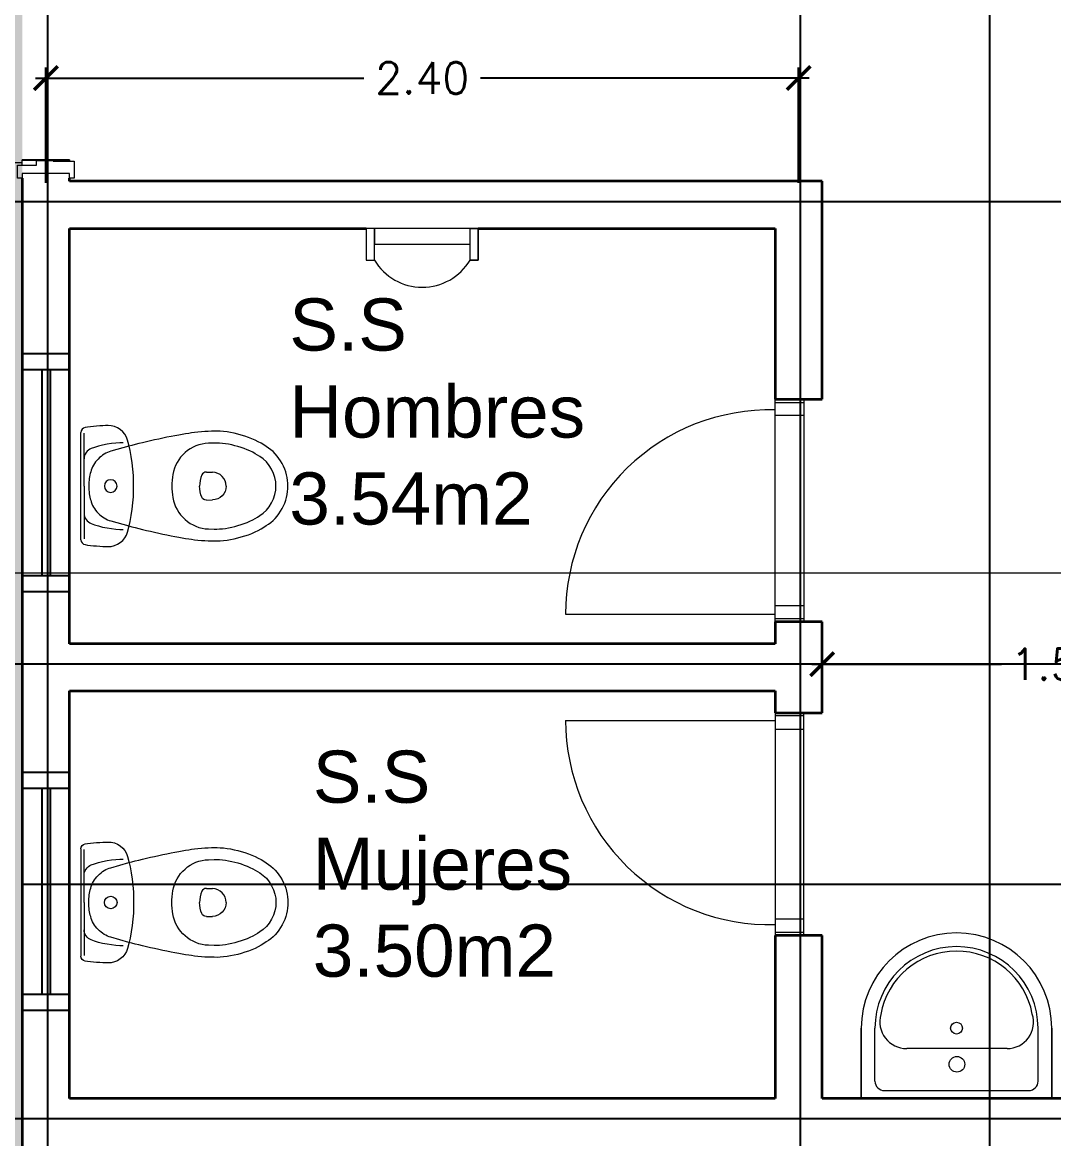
# Model space of a CAD drawing. Header units: inches. Extents: x -6 to 158, y 10 to 161.
# Drawn here: x 25.056 to 28.345, y 91.905 to 95.465 of the extents above; entities that cross this region are included whole.
import ezdxf

# ---------------------------------------------------------------- set-up
doc = ezdxf.new("R2010")
doc.units = ezdxf.units.IN
doc.header["$MEASUREMENT"] = 0
doc.linetypes.add('IMPORT-AI-Linetype-8', pattern=[7811.371918, 4882.107551, -976.421456, 976.421456, -976.421456])
for name, color, linetype in [('6', 6, 'Continuous'), ('HATCH ACERA QUIRIBI', 33, 'FENCELINE1'), ('ZUCA-EJES', 251, 'Continuous')]:
    doc.layers.add(name, color=color, linetype=linetype)
for name, color, linetype, lineweight in [('A-DETL-GENF', 92, 'Continuous', 9), ('A-DOOR', 2, 'Continuous', 9), ('A-FLOR', 5, 'Continuous', 9), ('A-GLAZ-CWMG', 2, 'Continuous', 9), ('A-WALL', 5, 'Continuous', 9), ('G-ANNO-SYMB', 111, 'Continuous', 9), ('P-SANR-FIXT', 3, 'Continuous', 9)]:
    doc.layers.add(name, color=color, linetype=linetype, lineweight=lineweight)
doc.layers.add('Sector terreno natural', color=7, linetype='Continuous', lineweight=13, true_color=0xa28c7c)
doc.styles.add('DETALLES$0$DETALLES$0$TEXTO GENERAL', font='romans.shx')
doc.styles.get("Standard").update_dxf_attribs({"font": 'arial.ttf'})
doc.linetypes.add('FENCELINE1', pattern='A,0.25,-0.1,[133,ltypeshp.shx,S=0.1,R=0,X=-0.1,Y=0],-0.1,1', length=1.45)
doc.dimstyles.new('DISTRIBUCIÓN$0$PLANTA ARQUITECTONICA$0$STANDARD', dxfattribs={"dimscale": 0, "dimtxt": 0.1, "dimasz": 0.075, "dimexe": 0.0333, "dimexo": 0.0333, "dimgap": 0.0333, "dimtad": 0, "dimtih": 1, "dimtoh": 1, "dimzin": 0, "dimdsep": 46, "dimtxsty": 'DETALLES$0$DETALLES$0$TEXTO GENERAL', "dimblk": 'DISTRIBUCIÓN$0$PLANTA ARQUITECTONICA$0$_ARCHTICK', "dimcen": 0.0333, "dimdle": 0.0333, "dimclrd": 124, "dimclre": 124, "dimclrt": 1, "dimaunit": 1, "dimadec": 0, "dimazin": 0, "dimtfac": 1, "dimtix": 1, "dimtmove": 2, "dimatfit": 3, "dimfxl": 2, "dimtolj": 1, "dimtzin": 0, "dimarcsym": 0})

# ---------------------------------------------------------------- blocks, each defined once
blk = doc.blocks.new('Doors_Door-sets_JELD-WEN_Interior_HP_FS12_FCore_Single_1_0 - 690 x 2090 mm - M7 x M21-367987-Level 1')
at = {"layer": 'A-DETL-GENF', "color": 1}
for p, q in [((-345, 17), (-303, 17)), ((-345, -75), (-345, 17)), ((-315, 17), (315, 17)), ((-303, 17), (-303, -75)), ((303, 17), (345, 17)), ((303, -75), (303, 17)), ((345, 17), (345, -75)), ((-303, -75), (-345, -75)), ((315, -75), (-315, -75)), ((345, -75), (303, -75)), ((330.8, -742.8), (330.8, -75))]:
    blk.add_line(p, q, dxfattribs=at)
blk.add_arc((330.3, -91.5), 651.3, 178.5483, 270.044, dxfattribs=at)
at = {"layer": 'A-DOOR', "color": 1, "lineweight": 18}
for p, q in [((-355, -75), (-355, 17)), ((-355, 17), (-345, 17)), ((345, 17), (355, 17)), ((355, 17), (355, -75)), ((-345, -75), (-355, -75)), ((355, -75), (345, -75))]:
    blk.add_line(p, q, dxfattribs=at)
blk = doc.blocks.new('Doors_Door-sets_JELD-WEN_Interior_HP_FS12_FCore_Single_1_0 - 690 x 2090 mm - M7 x M21-368022-Level 1')
at = {"layer": 'A-DETL-GENF', "color": 1}
for p, q in [((330.8, 742.8), (330.8, 75)), ((-303, 75), (-345, 75)), ((-345, 75), (-345, -17)), ((315, 75), (-315, 75)), ((-303, -17), (-303, 75)), ((303, 75), (303, -17)), ((345, 75), (303, 75)), ((345, -17), (345, 75)), ((-345, -17), (-303, -17)), ((-315, -17), (315, -17)), ((303, -17), (345, -17))]:
    blk.add_line(p, q, dxfattribs=at)
blk.add_arc((330.3, 91.5), 651.3, 89.956, 181.4517, dxfattribs=at)
at = {"layer": 'A-DOOR', "color": 1, "lineweight": 18}
for p, q in [((-345, 75), (-355, 75)), ((-355, 75), (-355, -17)), ((355, 75), (345, 75)), ((355, -17), (355, 75)), ((-355, -17), (-345, -17)), ((345, -17), (355, -17))]:
    blk.add_line(p, q, dxfattribs=at)
blk = doc.blocks.new('Doors_Door-sets_JELD-WEN_Interior_HP_FS51_Steel_Frame_SidePanel_Single_1_0 - 1510 x 2087 mm - M12 x M21 _ M3 SPL-357333-Level 1')
at = {"layer": 'A-DETL-GENF', "color": 1}
for p, q in [((-790, 90), (-736, 90)), ((-790, 75), (-790, 90)), ((-755, 75), (-790, 75)), ((-755, -75), (-755, 75)), ((-736, 90), (-736, 23.5)), ((716, 90), (770, 90)), ((716, 23.5), (716, 90)), ((755, 75), (755, -75)), ((770, 75), (755, 75)), ((770, 90), (770, 75)), ((-736, 23.5), (-733, 23.5)), ((-733, 23.5), (-733, -29.5)), ((-733, 17.5), (-446.9, 17.5)), ((-733, -29.5), (-733, 17.5)), ((-446.9, 17.5), (-446.9, -29.5)), ((-446.9, 17.5), (-387.1, 17.5)), ((-446.9, -29.5), (-446.9, 17.5)), ((-387.1, 17.5), (-387.1, -29.5)), ((713, 23.5), (716, 23.5)), ((713, -29.5), (713, 23.5)), ((-748, -29.5), (-733, -29.5)), ((-748, -90), (-748, -29.5)), ((-748, -29.5), (-748, -90)), ((-733, -29.5), (-748, -29.5)), ((-446.9, -29.5), (-432, -29.5)), ((-432, -29.5), (-446.9, -29.5)), ((-432, -29.5), (-432, -90)), ((-432, -90), (-432, -29.5)), ((-402, -29.5), (-402, -90)), ((-387.1, -29.5), (-402, -29.5)), ((728, -29.5), (713, -29.5)), ((728, -90), (728, -29.5)), ((-790, -75), (-755, -75)), ((-790, -90), (-790, -75)), ((-748, -90), (-790, -90)), ((-432, -90), (-748, -90)), ((-402, -90), (-432, -90)), ((719.9, -1233.1), (719.9, -75)), ((770, -90), (728, -90)), ((755, -75), (770, -75)), ((770, -75), (770, -90))]:
    blk.add_line(p, q, dxfattribs=at)
blk.add_arc((732.2, -102.3), 1130.8, 179.3768, 269.3768, dxfattribs=at)
blk = doc.blocks.new('Urinario-Muro-3D - Urinario-Muro-3D-531094-Level 1')
at = {"layer": 'P-SANR-FIXT', "color": 1}
for p, q in [((-261.5, 176.6), (-286.9, 176.6)), ((-286.9, 176.6), (-286.9, 75)), ((-286.9, 75), (-286.9, 176.6)), ((-286.9, 176.6), (-261.5, 176.6)), ((-261.5, 176.6), (-261.5, 75)), ((69.2, 176.6), (43.3, 176.6)), ((69.2, 176.6), (43.3, 176.6)), ((43.3, 176.6), (43.3, 75)), ((69.2, 75), (69.2, 176.6)), ((69.2, 75), (69.2, 176.6)), ((43.3, 125.8), (-261.5, 125.8)), ((-261.5, 125.8), (-261.5, 75)), ((43.3, 75), (43.3, 125.8)), ((-286.9, 75), (69.2, 75)), ((-261.5, 75), (-286.9, 75)), ((-261.5, 75), (43.3, 75)), ((43.3, 75), (69.2, 75))]:
    blk.add_line(p, q, dxfattribs=at)
blk.add_arc((-109.1, 85), 177.8, 31.0027, 148.9973, dxfattribs=at)
blk.add_arc((-109.1, 85), 177.8, 31.0027, 148.9973, dxfattribs=at)
blk = doc.blocks.new('Sanitary_Toilets_Gala_Elia-wc-pan-660x350_vertical-outlet - Gala_elia_wc_pan_660x350-878782-Level 1')
at = {"layer": 'P-SANR-FIXT', "color": 251}
for p, q in [((-171, 318.6), (171, 318.6)), ((0, 308.6), (-168.7, 308.6)), ((0, 308.6), (168.7, 308.6)), ((-136.5, -87.7), (-136.9, -106)), ((-44.7, -81.1), (-44.3, -100.7)), ((44.7, -81.1), (44.3, -100.7)), ((136.9, -106), (136.5, -87.7))]:
    blk.add_line(p, q, dxfattribs=at)
at = {"layer": 'P-SANR-FIXT', "color": 251, "linetype": 'IMPORT-AI-Linetype-8'}
for p, q in [((-110.9, 223.2), (-127.2, 165.6)), ((127.2, 165.6), (110.9, 223.2))]:
    blk.add_line(p, q, dxfattribs=at)
at = {"layer": 'P-SANR-FIXT', "color": 251}
for points in [[(-186.8, 305), (-189.9, 286.5), (-192.9, 250.9), (-192.8, 232.2)], [(-171, 318.6), (-178.8, 318.7), (-185.8, 312.7), (-186.8, 305)], [(-119.5, 285.9), (-130.5, 260.1), (-139.3, 211.7), (-138.1, 183.7)], [(-86.8, 308.6), (-100.6, 309.1), (-115.2, 299), (-119.5, 285.9)], [(119.5, 285.9), (115.2, 299), (100.6, 309.1), (86.8, 308.6)], [(138.1, 183.7), (139.3, 211.7), (130.5, 260.1), (119.5, 285.9)], [(186.8, 305), (185.8, 312.7), (178.8, 318.7), (171, 318.6)], [(192.8, 232.2), (192.9, 250.9), (189.9, 286.5), (186.8, 305)], [(-192.8, 232.2), (-194, 204.5), (-173.4, 177.1), (-146.5, 170.5)], [(0, 243.7), (-11, 243.7), (-20, 234.7), (-20, 223.7)], [(-20, 223.7), (-20, 212.6), (-11, 203.7), (0, 203.7)], [(20, 223.7), (20, 234.7), (11, 243.7), (0, 243.7)], [(0, 203.7), (11, 203.7), (20, 212.6), (20, 223.7)], [(146.5, 170.5), (173.4, 177.1), (194, 204.5), (192.8, 232.2)], [(-127.2, 165.6), (-140.7, 117.9), (-160.9, 24.2), (-168.2, -24.8)], [(-146.5, 170.5), (-109.3, 158.8), (-39, 149.3), (0, 150.7)], [(0, 150.7), (39, 149.3), (109.3, 158.8), (146.5, 170.5)], [(168.2, -24.8), (160.9, 24.2), (140.7, 117.9), (127.2, 165.6)], [(-36.7, 25.7), (-91.3, 17.8), (-135.6, -32.6), (-136.5, -87.7)], [(0, 28.8), (-9.5, 29.1), (-27.4, 27.6), (-36.7, 25.7)], [(36.7, 25.7), (27.4, 27.6), (9.5, 29.1), (0, 28.8)], [(136.5, -87.7), (135.6, -32.6), (91.3, 17.8), (36.7, 25.7)], [(-168.2, -24.8), (-172.1, -45.4), (-175.3, -85), (-174.8, -106)], [(174.8, -106), (175.3, -85), (172.1, -45.4), (168.2, -24.8)], [(-44.7, -81.1), (-45.1, -75.4), (-41, -69.1), (-35.7, -67.1)], [(-35.7, -67.1), (-26.7, -62.7), (-9.9, -59.2), (0, -59.7)], [(35.7, -67.1), (26.7, -62.7), (9.9, -59.2), (0, -59.7)], [(44.7, -81.1), (45.1, -75.4), (41, -69.1), (35.7, -67.1)], [(-174.8, -106), (-177.7, -155.4), (-155.1, -232.1), (-126, -272.1)], [(-136.9, -106), (-139.3, -149.3), (-119.6, -216.5), (-94.1, -251.5)], [(0, -144.1), (-24.1, -144.2), (-43.9, -124.8), (-44.3, -100.7)], [(0, -144.1), (24.1, -144.2), (43.9, -124.8), (44.3, -100.7)], [(94.1, -251.5), (119.6, -216.5), (139.3, -149.3), (136.9, -106)], [(126, -272.1), (155.1, -232.1), (177.7, -155.4), (174.8, -106)], [(-126, -272.1), (-102.9, -312.5), (-46.5, -343.3), (0, -340.8)], [(-94.1, -251.5), (-76.8, -281.7), (-34.7, -304.7), (0, -302.9)], [(0, -302.9), (34.7, -304.7), (76.8, -281.7), (94.1, -251.5)], [(0, -340.8), (46.5, -343.3), (102.9, -312.5), (126, -272.1)]]:
    blk.add_open_spline(points, degree=3, dxfattribs=at)
at = {"layer": 'P-SANR-FIXT', "color": 251, "linetype": 'IMPORT-AI-Linetype-8'}
for points in [[(-45.2, 287.5), (-74.4, 281), (-103.8, 252.3), (-110.9, 223.2)], [(45.2, 287.5), (21, 295.7), (-21, 295.7), (-45.2, 287.5)], [(110.9, 223.2), (103.8, 252.3), (74.4, 281), (45.2, 287.5)]]:
    blk.add_open_spline(points, degree=3, dxfattribs=at)
blk = doc.blocks.new('Sanitary_Toilets_Gala_Elia-wc-pan-660x350_vertical-outlet - Gala_elia_wc_pan_660x350-879201-Level 1')
at = {"layer": 'P-SANR-FIXT', "color": 251}
for p, q in [((-136.5, 87.7), (-136.9, 106)), ((-44.7, 81.1), (-44.3, 100.7)), ((44.7, 81.1), (44.3, 100.7)), ((136.9, 106), (136.5, 87.7)), ((-171, -318.6), (171, -318.6)), ((0, -308.6), (-168.7, -308.6)), ((0, -308.6), (168.7, -308.6))]:
    blk.add_line(p, q, dxfattribs=at)
at = {"layer": 'P-SANR-FIXT', "color": 251, "linetype": 'IMPORT-AI-Linetype-8'}
for p, q in [((-110.9, -223.2), (-127.2, -165.6)), ((127.2, -165.6), (110.9, -223.2))]:
    blk.add_line(p, q, dxfattribs=at)
at = {"layer": 'P-SANR-FIXT', "color": 251}
for points in [[(-126, 272.1), (-102.9, 312.5), (-46.5, 343.3), (0, 340.8)], [(0, 340.8), (46.5, 343.3), (102.9, 312.5), (126, 272.1)], [(-94.1, 251.5), (-76.8, 281.7), (-34.7, 304.7), (0, 302.9)], [(0, 302.9), (34.7, 304.7), (76.8, 281.7), (94.1, 251.5)], [(-174.8, 106), (-177.7, 155.4), (-155.1, 232.1), (-126, 272.1)], [(-136.9, 106), (-139.3, 149.3), (-119.6, 216.5), (-94.1, 251.5)], [(94.1, 251.5), (119.6, 216.5), (139.3, 149.3), (136.9, 106)], [(126, 272.1), (155.1, 232.1), (177.7, 155.4), (174.8, 106)], [(0, 144.1), (-24.1, 144.2), (-43.9, 124.8), (-44.3, 100.7)], [(0, 144.1), (24.1, 144.2), (43.9, 124.8), (44.3, 100.7)], [(-168.2, 24.8), (-172.1, 45.4), (-175.3, 85), (-174.8, 106)], [(-36.7, -25.7), (-91.3, -17.8), (-135.6, 32.6), (-136.5, 87.7)], [(-44.7, 81.1), (-45.1, 75.4), (-41, 69.1), (-35.7, 67.1)], [(44.7, 81.1), (45.1, 75.4), (41, 69.1), (35.7, 67.1)], [(136.5, 87.7), (135.6, 32.6), (91.3, -17.8), (36.7, -25.7)], [(174.8, 106), (175.3, 85), (172.1, 45.4), (168.2, 24.8)], [(-35.7, 67.1), (-26.7, 62.7), (-9.9, 59.2), (0, 59.7)], [(35.7, 67.1), (26.7, 62.7), (9.9, 59.2), (0, 59.7)], [(-127.2, -165.6), (-140.7, -117.9), (-160.9, -24.2), (-168.2, 24.8)], [(168.2, 24.8), (160.9, -24.2), (140.7, -117.9), (127.2, -165.6)], [(0, -28.8), (-9.5, -29.1), (-27.4, -27.6), (-36.7, -25.7)], [(36.7, -25.7), (27.4, -27.6), (9.5, -29.1), (0, -28.8)], [(-192.8, -232.2), (-194, -204.5), (-173.4, -177.1), (-146.5, -170.5)], [(-146.5, -170.5), (-109.3, -158.8), (-39, -149.3), (0, -150.7)], [(0, -150.7), (39, -149.3), (109.3, -158.8), (146.5, -170.5)], [(146.5, -170.5), (173.4, -177.1), (194, -204.5), (192.8, -232.2)], [(-119.5, -285.9), (-130.5, -260.1), (-139.3, -211.7), (-138.1, -183.7)], [(-20, -223.7), (-20, -212.6), (-11, -203.7), (0, -203.7)], [(0, -203.7), (11, -203.7), (20, -212.6), (20, -223.7)], [(138.1, -183.7), (139.3, -211.7), (130.5, -260.1), (119.5, -285.9)], [(-186.8, -305), (-189.9, -286.5), (-192.9, -250.9), (-192.8, -232.2)], [(0, -243.7), (-11, -243.7), (-20, -234.7), (-20, -223.7)], [(20, -223.7), (20, -234.7), (11, -243.7), (0, -243.7)], [(192.8, -232.2), (192.9, -250.9), (189.9, -286.5), (186.8, -305)], [(-171, -318.6), (-178.8, -318.7), (-185.8, -312.7), (-186.8, -305)], [(-86.8, -308.6), (-100.6, -309.1), (-115.2, -299), (-119.5, -285.9)], [(119.5, -285.9), (115.2, -299), (100.6, -309.1), (86.8, -308.6)], [(186.8, -305), (185.8, -312.7), (178.8, -318.7), (171, -318.6)]]:
    blk.add_open_spline(points, degree=3, dxfattribs=at)
at = {"layer": 'P-SANR-FIXT', "color": 251, "linetype": 'IMPORT-AI-Linetype-8'}
for points in [[(-45.2, -287.5), (-74.4, -281), (-103.8, -252.3), (-110.9, -223.2)], [(110.9, -223.2), (103.8, -252.3), (74.4, -281), (45.2, -287.5)], [(45.2, -287.5), (21, -295.7), (-21, -295.7), (-45.2, -287.5)]]:
    blk.add_open_spline(points, degree=3, dxfattribs=at)
blk = doc.blocks.new('Fregadero de baño - De pie - Fregadero de baño - De pie-930452-Level 1')
at = {"layer": 'P-SANR-FIXT', "color": 251}
for p, q in [((-303.6, 224.2), (-303.6, 0)), ((-303.6, 0), (-303.6, 224.2)), ((-260, 55), (-260, 224.2)), ((260, 55), (260, 224.2)), ((303.6, 0), (303.6, 224.2)), ((303.6, 224.2), (303.6, 0)), ((161.2, 159.1), (-158.8, 159.1)), ((-230, 25), (230, 25))]:
    blk.add_line(p, q, dxfattribs=at)
for centre, radius in [((0, 224.2), 18.8), ((1.2, 108.8), 25)]:
    blk.add_circle(centre, radius, dxfattribs=at)
for centre, radius, start, end in [((0, 224.2), 303.6, 360, 180), ((0, 224.2), 303.6, 0, 180), ((0, 224.2), 260, 360, 180), ((0, 224.2), 245.7, 10.5532, 169.867), ((-158.8, 245.1), 86, 164.9779, 270), ((161.2, 243.4), 84.3, 270, 17.7612), ((-230, 55), 30, 180, 270), ((230, 55), 30, 270, 0)]:
    blk.add_arc(centre, radius, start, end, dxfattribs=at)
blk = doc.blocks.new('DISTRIBUCIÓN$0$PLANTA ARQUITECTONICA$0$_ARCHTICK')
at = {"color": 0, "linetype": 'ByBlock', "const_width": 0.15}
blk.add_lwpolyline([(-0.5, -0.5), (0.5, 0.5)], dxfattribs=at)
blk = doc.blocks.new('*D1016')
at = {"layer": 'Defpoints', "color": 0, "transparency": 16777216}
for p in [(25.1314, 95.2877), (25.1314, 94.9197), (27.5314, 94.9197)]:
    blk.add_point(p, dxfattribs=at)
at = {"layer": 'Sector terreno natural', "color": 124, "lineweight": -2, "transparency": 16777216}
for p, q in [((25.1314, 94.953), (25.1314, 95.321)), ((27.5314, 94.953), (27.5314, 95.321)), ((25.0981, 95.2877), (26.1457, 95.2877)), ((27.5647, 95.2877), (26.5171, 95.2877))]:
    blk.add_line(p, q, dxfattribs=at)
at = {"layer": 'Sector terreno natural', "color": 124, "lineweight": -2, "transparency": 16777216, "xscale": 0.075, "yscale": 0.075, "zscale": 0.075, "rotation": 180}
blk.add_blockref('DISTRIBUCIÓN$0$PLANTA ARQUITECTONICA$0$_ARCHTICK', (25.1314, 95.2877), dxfattribs=at)
at = {"layer": 'Sector terreno natural', "color": 124, "lineweight": -2, "transparency": 16777216, "xscale": 0.075, "yscale": 0.075, "zscale": 0.075}
blk.add_blockref('DISTRIBUCIÓN$0$PLANTA ARQUITECTONICA$0$_ARCHTICK', (27.5314, 95.2877), dxfattribs=at)
at = {"layer": 'Sector terreno natural', "color": 1, "transparency": 16777216, "insert": (26.3314, 95.2877), "char_height": 0.1, "attachment_point": 5, "style": 'DETALLES$0$DETALLES$0$TEXTO GENERAL'}
blk.add_mtext('\\A1;2.40', dxfattribs=at)
blk = doc.blocks.new('*D1017')
at = {"layer": 'Defpoints', "color": 0, "transparency": 16777216}
for p in [(27.6064, 93.4447), (29.1064, 93.4447), (29.1064, 93.418)]:
    blk.add_point(p, dxfattribs=at)
at = {"layer": 'Sector terreno natural', "color": 124, "lineweight": -2, "transparency": 16777216}
for p, q in [((27.5731, 93.418), (28.1779, 93.418)), ((27.6064, 93.4114), (27.6064, 93.3847)), ((29.1397, 93.418), (28.535, 93.418)), ((29.1064, 93.4114), (29.1064, 93.3847))]:
    blk.add_line(p, q, dxfattribs=at)
at = {"layer": 'Sector terreno natural', "color": 124, "lineweight": -2, "transparency": 16777216, "xscale": 0.075, "yscale": 0.075, "zscale": 0.075, "rotation": 180}
blk.add_blockref('DISTRIBUCIÓN$0$PLANTA ARQUITECTONICA$0$_ARCHTICK', (27.6064, 93.418), dxfattribs=at)
at = {"layer": 'Sector terreno natural', "color": 124, "lineweight": -2, "transparency": 16777216, "xscale": 0.075, "yscale": 0.075, "zscale": 0.075}
blk.add_blockref('DISTRIBUCIÓN$0$PLANTA ARQUITECTONICA$0$_ARCHTICK', (29.1064, 93.418), dxfattribs=at)
at = {"layer": 'Sector terreno natural', "color": 1, "transparency": 16777216, "insert": (28.3564, 93.418), "char_height": 0.1, "attachment_point": 5, "style": 'DETALLES$0$DETALLES$0$TEXTO GENERAL'}
blk.add_mtext('\\A1;1.50', dxfattribs=at)
blk = doc.blocks.new('*D1022')
at = {"layer": 'Defpoints', "color": 0, "transparency": 16777216}
for p in [(24.5515, 91.968), (25.1368, 91.968), (25.1368, 88.968)]:
    blk.add_point(p, dxfattribs=at)
at = {"layer": 'Sector terreno natural', "color": 124, "lineweight": -2, "transparency": 16777216}
for p, q in [((24.5515, 92.0013), (24.5515, 90.5513)), ((25.1035, 91.968), (24.5182, 91.968)), ((24.5515, 88.9347), (24.5515, 90.3847)), ((25.1035, 88.968), (24.5182, 88.968))]:
    blk.add_line(p, q, dxfattribs=at)
at = {"layer": 'Sector terreno natural', "color": 124, "lineweight": -2, "transparency": 16777216, "xscale": 0.075, "yscale": 0.075, "zscale": 0.075}
for p, rotation in [((24.5515, 91.968), 90), ((24.5515, 88.968), 270)]:
    blk.add_blockref('DISTRIBUCIÓN$0$PLANTA ARQUITECTONICA$0$_ARCHTICK', p, dxfattribs=dict(at, rotation=rotation))
at = {"layer": 'Sector terreno natural', "color": 1, "transparency": 16777216, "insert": (24.5515, 90.468), "char_height": 0.1, "attachment_point": 5, "style": 'DETALLES$0$DETALLES$0$TEXTO GENERAL'}
blk.add_mtext('\\A1;3.00', dxfattribs=at)
blk = doc.blocks.new('*D1023')
at = {"layer": 'Defpoints', "color": 0, "transparency": 16777216}
for p in [(24.8126, 93.418), (25.1368, 93.418), (25.1368, 91.968)]:
    blk.add_point(p, dxfattribs=at)
at = {"layer": 'Sector terreno natural', "color": 124, "lineweight": -2, "transparency": 16777216}
for p, q in [((24.8126, 93.4513), (24.8126, 92.7763)), ((25.1035, 93.418), (24.7793, 93.418)), ((24.8126, 91.9347), (24.8126, 92.6097)), ((25.1035, 91.968), (24.7793, 91.968))]:
    blk.add_line(p, q, dxfattribs=at)
at = {"layer": 'Sector terreno natural', "color": 124, "lineweight": -2, "transparency": 16777216, "xscale": 0.075, "yscale": 0.075, "zscale": 0.075}
for p, rotation in [((24.8126, 93.418), 90), ((24.8126, 91.968), 270)]:
    blk.add_blockref('DISTRIBUCIÓN$0$PLANTA ARQUITECTONICA$0$_ARCHTICK', p, dxfattribs=dict(at, rotation=rotation))
at = {"layer": 'Sector terreno natural', "color": 1, "transparency": 16777216, "insert": (24.7612, 92.693), "char_height": 0.1, "attachment_point": 5, "style": 'DETALLES$0$DETALLES$0$TEXTO GENERAL'}
blk.add_mtext('\\A1;1.45', dxfattribs=at)
blk = doc.blocks.new('*D1024')
at = {"layer": 'Defpoints', "color": 0, "transparency": 16777216}
for p in [(24.8126, 94.893), (25.1368, 94.893), (25.1368, 93.418)]:
    blk.add_point(p, dxfattribs=at)
at = {"layer": 'Sector terreno natural', "color": 124, "lineweight": -2, "transparency": 16777216}
for p, q in [((24.8126, 94.9263), (24.8126, 94.2388)), ((25.1035, 94.893), (24.7793, 94.893)), ((24.8126, 93.3847), (24.8126, 94.0722)), ((25.1035, 93.418), (24.7793, 93.418))]:
    blk.add_line(p, q, dxfattribs=at)
at = {"layer": 'Sector terreno natural', "color": 124, "lineweight": -2, "transparency": 16777216, "xscale": 0.075, "yscale": 0.075, "zscale": 0.075}
for p, rotation in [((24.8126, 94.893), 90), ((24.8126, 93.418), 270)]:
    blk.add_blockref('DISTRIBUCIÓN$0$PLANTA ARQUITECTONICA$0$_ARCHTICK', p, dxfattribs=dict(at, rotation=rotation))
at = {"layer": 'Sector terreno natural', "color": 1, "transparency": 16777216, "insert": (24.7516, 94.1555), "char_height": 0.1, "attachment_point": 5, "style": 'DETALLES$0$DETALLES$0$TEXTO GENERAL'}
blk.add_mtext('\\A1;1.47', dxfattribs=at)
blk = doc.blocks.new('*D1025')
at = {"layer": 'Defpoints', "color": 0, "transparency": 16777216}
for p in [(25.1368, 94.893), (24.5514, 91.968), (25.1368, 91.968)]:
    blk.add_point(p, dxfattribs=at)
at = {"layer": 'Sector terreno natural', "color": 124, "lineweight": -2, "transparency": 16777216}
for p, q in [((24.5514, 94.9263), (24.5514, 91.9347)), ((25.1035, 94.893), (24.5181, 94.893)), ((25.1035, 91.968), (24.5181, 91.968))]:
    blk.add_line(p, q, dxfattribs=at)
at = {"layer": 'Sector terreno natural', "color": 124, "lineweight": -2, "transparency": 16777216, "xscale": 0.075, "yscale": 0.075, "zscale": 0.075}
for p, rotation in [((24.5514, 94.893), 90), ((24.5514, 91.968), 270)]:
    blk.add_blockref('DISTRIBUCIÓN$0$PLANTA ARQUITECTONICA$0$_ARCHTICK', p, dxfattribs=dict(at, rotation=rotation))
at = {"layer": 'Sector terreno natural', "color": 1, "transparency": 16777216, "insert": (24.3607, 93.4305), "char_height": 0.1, "attachment_point": 5, "style": 'DETALLES$0$DETALLES$0$TEXTO GENERAL'}
blk.add_mtext('\\A1;2.92', dxfattribs=at)
blk = doc.blocks.new('*D1027')
at = {"layer": 'Defpoints', "color": 0, "transparency": 16777216}
for p in [(25.2118, 100.4431), (24.5514, 94.893), (25.2118, 94.893)]:
    blk.add_point(p, dxfattribs=at)
at = {"layer": 'Sector terreno natural', "color": 124, "lineweight": -2, "transparency": 16777216}
for p, q in [((24.5514, 100.4764), (24.5514, 97.7513)), ((25.1785, 100.4431), (24.5181, 100.4431)), ((24.5514, 94.8597), (24.5514, 97.5847)), ((25.1785, 94.893), (24.5181, 94.893))]:
    blk.add_line(p, q, dxfattribs=at)
at = {"layer": 'Sector terreno natural', "color": 124, "lineweight": -2, "transparency": 16777216, "xscale": 0.075, "yscale": 0.075, "zscale": 0.075}
for p, rotation in [((24.5514, 100.4431), 90), ((24.5514, 94.893), 270)]:
    blk.add_blockref('DISTRIBUCIÓN$0$PLANTA ARQUITECTONICA$0$_ARCHTICK', p, dxfattribs=dict(at, rotation=rotation))
at = {"layer": 'Sector terreno natural', "color": 1, "transparency": 16777216, "insert": (24.5514, 97.668), "char_height": 0.1, "attachment_point": 5, "style": 'DETALLES$0$DETALLES$0$TEXTO GENERAL'}
blk.add_mtext('\\A1;5.55', dxfattribs=at)
blk = doc.blocks.new('Rectangular Mullion - 50 x 150mm-1612003-Level 1')
at = {"layer": 'A-GLAZ-CWMG', "lineweight": 25}
for p, q in [((0, 75), (-50, 75)), ((-50, 75), (-50, -75)), ((0, -75), (0, 75)), ((-50, -75), (0, -75))]:
    blk.add_line(p, q, dxfattribs=at)

msp = doc.modelspace()

# ---------------------------------------------------------------- hatches: boundary and pattern name
at = {"layer": 'HATCH ACERA QUIRIBI', "linetype": 'ByBlock'}
h = msp.add_hatch(dxfattribs=at)
h.set_pattern_fill('AR-SAND', color=33, scale=0.005)
h.set_pattern_definition([(37.5, (-2717.0635, -1543.11324), (-0.008000156, 0.244706619), [0, -0.19304, 0, -0.2159, 0, -0.206375]), (7.5, (-2717.0635, -1543.11324), (0.22476164, 0.35841255), [0, -0.10414, 0, -0.17399, 0, -0.066675]), (327.5, (-2717.2197, -1543.11324), (0.395496185, 0.000718592), [0, -0.0635, 0, -0.2286, 0, -0.29845]), (317.5, (-2717.2197, -1543.11324), (0.381778226, 0.11146466), [0, -0.03175, 0, -0.14986, 0, -0.17145])])
h.paths.add_polyline_path([(20.0346, 112.3765), (20.7064, 97.4211), (20.7064, 84.3621), (20.7064, 67.7191), (26.7389, 69.4585), (35.0142, 71.8447), (44.88, 77.1027), (47.8682, 92.7059), (50.122, 111.7901)])
h.paths.add_polyline_path([(21.2908, 111.1518), (21.9064, 97.448), (21.9064, 84.3621), (21.9064, 69.314), (26.4064, 70.6115), (34.5609, 72.9628), (43.8093, 77.8919), (46.6816, 92.8893), (48.775, 110.6162)], flags=16)
h = msp.add_hatch(dxfattribs=at)
h.set_pattern_fill('AR-SAND', color=33, scale=0.005)
h.set_pattern_definition([(37.5, (-2956.6152, -1549.60437), (-0.008000156, 0.244706619), [0, -0.19304, 0, -0.2159, 0, -0.206375]), (7.5, (-2956.6152, -1549.60437), (0.224761642, 0.35841255), [0, -0.10414, 0, -0.17399, 0, -0.066675]), (327.5, (-2956.7714, -1549.60437), (0.395496185, 0.000718592), [0, -0.0635, 0, -0.2286, 0, -0.29845]), (317.5, (-2956.7714, -1549.60437), (0.381778226, 0.11146466), [0, -0.03175, 0, -0.14986, 0, -0.17145])])
h.paths.add_polyline_path([(25.0564, 79.3832), (24.0564, 79.3832), (24.0564, 108.5769), (37.4607, 108.5769), (37.4607, 102.5769), (45.9909, 102.5769), (43.8762, 87.8832), (40.9607, 87.8832), (40.9607, 78.3832), (34.9993, 78.3832), (32.9993, 73.0085), (27.9064, 71.54), (27.9064, 71.044), (26.4064, 70.6115), (26.4064, 71.5832), (21.9064, 71.5832), (21.9064, 73.0832), (28.0564, 73.0832), (31.3842, 74.0428), (32.9993, 78.3832), (28.0564, 78.3832), (28.0564, 79.3832), (36.3107, 79.3832), (36.3107, 78.6582), (36.4607, 78.6582), (36.4607, 79.3832), (39.9607, 79.3832), (39.9607, 88.8832), (43.0098, 88.8832), (44.8367, 101.5769), (36.4607, 101.5769), (36.4607, 107.5769), (25.0564, 107.5769)])

# ---------------------------------------------------------------- linework, layer by layer
at = {"layer": '6', "color": 5}
msp.add_line((25.0564, 95.0268), (25.2064, 95.0268), dxfattribs=at)
at = {"layer": '6', "color": 2}
for p, q in [((25.0564, 94.3581), (25.0564, 93.7002)), ((25.2064, 94.3581), (25.2064, 93.7002)), ((25.0564, 93.0228), (25.0564, 92.365)), ((25.2064, 93.0228), (25.2064, 92.365))]:
    msp.add_line(p, q, dxfattribs=at)
at = {"layer": '6', "color": 5}
for points in [[(25.1454, 93.7002), (25.1198, 93.7002), (25.1198, 94.3581), (25.1454, 94.3581)], [(25.1454, 92.365), (25.1198, 92.365), (25.1198, 93.0228), (25.1454, 93.0228)]]:
    msp.add_lwpolyline(points, close=True, dxfattribs=at)
at = {"layer": 'A-FLOR'}
for p, q in [((25.0564, 95.0101), (25.0564, 95.0268)), ((25.2064, 95.0268), (25.2064, 95.0221))]:
    msp.add_line(p, q, dxfattribs=at)
at = {"layer": 'A-WALL', "lineweight": 35}
for p, q in [((25.0564, 94.9681), (25.0564, 91.4506)), ((25.2064, 94.9582), (25.2064, 94.9681)), ((27.6064, 94.9582), (25.2064, 94.9582)), ((27.6064, 94.2632), (27.6064, 94.9582)), ((25.2064, 94.8082), (26.1531, 94.8082)), ((25.2064, 93.4832), (25.2064, 94.8082)), ((26.5092, 94.8082), (27.4564, 94.8082)), ((27.4564, 94.8082), (27.4564, 94.2632)), ((27.4564, 94.2632), (27.6064, 94.2632)), ((27.4564, 93.5532), (27.4564, 93.4832)), ((27.6064, 93.5532), (27.4564, 93.5532)), ((27.6064, 93.2632), (27.6064, 93.5532)), ((27.4564, 93.4832), (25.2064, 93.4832)), ((25.2064, 92.0332), (25.2064, 93.3332)), ((25.2064, 93.3332), (27.4564, 93.3332)), ((27.4564, 93.3332), (27.4564, 93.2632)), ((27.4564, 93.2632), (27.6064, 93.2632)), ((27.4564, 92.5532), (27.4564, 92.0332)), ((27.6064, 92.5532), (27.4564, 92.5532)), ((27.6064, 92.0332), (27.6064, 92.5532)), ((27.4564, 92.0332), (25.2064, 92.0332)), ((29.1064, 92.0332), (27.6064, 92.0332))]:
    msp.add_line(p, q, dxfattribs=at)
at = {"layer": 'G-ANNO-SYMB'}
msp.add_line((45.0597, 93.7083), (20.0145, 93.7083), dxfattribs=at)
at = {"layer": 'ZUCA-EJES', "color": 253, "linetype": 'IMPORT-AI-Linetype-8', "ltscale": 0.01}
for p, q in [((25.1368, 113.1211), (25.1368, 76.4303)), ((27.5368, 113.0964), (27.5368, 76.4303)), ((28.141, 76.4303), (28.141, 113.0964)), ((50.3482, 94.893), (25.0564, 94.893)), ((50.3482, 93.418), (25.0564, 93.418)), ((50.3482, 92.7154), (25.0564, 92.7154)), ((50.3482, 91.968), (25.0564, 91.968))]:
    msp.add_line(p, q, dxfattribs=at)

# ---------------------------------------------------------------- block references
at = {"layer": 'A-DOOR', "xscale": 0.000999999999999, "yscale": 0.000999999999999, "zscale": 0.000999999999999}
for name, p, rotation in [('Doors_Door-sets_JELD-WEN_Interior_HP_FS51_Steel_Frame_SidePanel_Single_1_0 - 1510 x 2087 mm - M12 x M21 _ M3 SPL-357333-Level 1', (25.1314, 95.7381), 270), ('Doors_Door-sets_JELD-WEN_Interior_HP_FS12_FCore_Single_1_0 - 690 x 2090 mm - M7 x M21-367987-Level 1', (27.5314, 93.9082), 270), ('Doors_Door-sets_JELD-WEN_Interior_HP_FS12_FCore_Single_1_0 - 690 x 2090 mm - M7 x M21-368022-Level 1', (27.5314, 92.9082), 89.99999999999999)]:
    msp.add_blockref(name, p, dxfattribs=dict(at, rotation=rotation))
at = {"layer": 'A-GLAZ-CWMG', "xscale": 0.000999999999999, "yscale": 0.000999999999999, "zscale": 0.000999999999999, "rotation": 89.99999999999999}
for p in [(25.1314, 94.4081), (25.1314, 93.7002), (25.1314, 93.0728), (25.1314, 92.365)]:
    msp.add_blockref('Rectangular Mullion - 50 x 150mm-1612003-Level 1', p, dxfattribs=at)
at = {"layer": 'P-SANR-FIXT', "xscale": 0.000999999999999, "yscale": 0.000999999999999, "zscale": 0.000999999999999}
for name, p, rotation in [('Urinario-Muro-3D - Urinario-Muro-3D-531094-Level 1', (26.2223, 94.8832), 180), ('Sanitary_Toilets_Gala_Elia-wc-pan-660x350_vertical-outlet - Gala_elia_wc_pan_660x350-878782-Level 1', (25.562, 93.9862), 89.99999999999999), ('Sanitary_Toilets_Gala_Elia-wc-pan-660x350_vertical-outlet - Gala_elia_wc_pan_660x350-879201-Level 1', (25.562, 92.6582), 270)]:
    msp.add_blockref(name, p, dxfattribs=dict(at, rotation=rotation))
msp.add_blockref('Fregadero de baño - De pie - Fregadero de baño - De pie-930452-Level 1', (28.0349, 92.0332), dxfattribs=at)

# ---------------------------------------------------------------- texts
at = {"layer": 'Sector terreno natural', "color": 2, "char_height": 0.166418, "attachment_point": 1}
for s, insert in [('{\\f@Arial Unicode MS|b0|i0|c0|p34;S.S\\PHombres \\P3.54m2}', (25.9077, 94.5847)), ('{\\f@Arial Unicode MS|b0|i0|c0|p34;S.S\\PMujeres \\P3.50m2}', (25.9825, 93.1426))]:
    msp.add_mtext_dynamic_manual_height_columns(s, width=11.731436, gutter_width=5, heights=[0], dxfattribs=dict(at, insert=insert))

# ---------------------------------------------------------------- dimensions: what is measured, and where the dimension line sits
at = {"layer": 'Sector terreno natural', "color": 2}
for p1, p2, distance, picture, middle in [((25.2118, 100.4431), (25.2118, 94.893), -0.6604, '*D1027', (24.5514, 97.668)), ((27.5314, 94.9197), (25.1314, 94.9197), -0.368, '*D1016', (26.3314, 95.2877)), ((27.6064, 93.4447), (29.1064, 93.4447), -0.0267, '*D1017', (28.3564, 93.418)), ((25.1368, 88.968), (25.1368, 91.968), 0.5853, '*D1022', (24.5515, 90.468))]:
    dim = msp.add_aligned_dim(p1=p1, p2=p2, distance=distance, dimstyle='DISTRIBUCIÓN$0$PLANTA ARQUITECTONICA$0$STANDARD', override={"dimscale": 1}, dxfattribs=at)
    dim.commit()
    dim.dimension.update_dxf_attribs({"geometry": picture, "text_midpoint": middle})
for base, p1, p2, angle, picture, middle in [((24.5513929752, 91.9679914435), (25.1367559543, 94.8929914433), (25.1367559543, 91.9679914435), 270, '*D1025', (24.3607122284, 93.4304914434)), ((24.8126047466, 94.8929914433), (25.1367559545, 93.4179914434), (25.1367559541, 94.8929914433), 90.0000000181, '*D1024', (24.7516370908, 94.1554914433)), ((24.8126, 93.418), (25.1368, 91.968), (25.1368, 93.418), 90, '*D1023', (24.7612, 92.693))]:
    dim = msp.add_linear_dim(base=base, p1=p1, p2=p2, angle=angle, dimstyle='DISTRIBUCIÓN$0$PLANTA ARQUITECTONICA$0$STANDARD', override={"dimscale": 1}, dxfattribs=at)
    dim.commit()
    dim.dimension.update_dxf_attribs({"geometry": picture, "text_midpoint": middle, "dimtype": 161})

doc.saveas('drawing.dxf')
